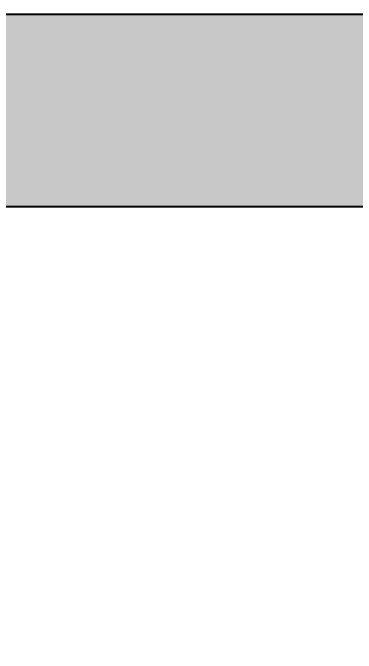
# Model space of a CAD drawing. Header units: inches. Extents: x -2078 to 106214, y -964 to 6385.
# Drawn here: x 37225.91 to 37247.27, y 3792.6 to 3832.47 of the extents above; entities that cross this region are included whole.
import ezdxf

# ---------------------------------------------------------------- set-up
doc = ezdxf.new("R2010")
doc.units = ezdxf.units.IN
doc.header["$MEASUREMENT"] = 0
doc.layers.add('A-HATCH', color=9, linetype='Continuous')
doc.layers.add('A-WALL', color=3, linetype='Continuous', lineweight=40)

msp = doc.modelspace()

# ---------------------------------------------------------------- hatches: boundary and pattern name
at = {"layer": 'A-HATCH'}
h = msp.add_hatch(color=256, dxfattribs=at)
h.dxf.hatch_style = 1
h.paths.add_polyline_path([(37259.136, 3832.388), (37259.136, 3820.388), (37179.801, 3820.388), (37179.801, 3679.388), (37262.386, 3679.388), (37262.386, 3672.388), (37009.386, 3672.388), (37009.386, 3679.388), (37019.386, 3679.388), (37019.386, 3732.388), (37024.386, 3732.388), (37024.386, 3679.388), (37173.801, 3679.388), (37173.801, 3820.388), (37024.386, 3820.388), (37024.386, 3768.388), (37019.386, 3768.388), (37019.386, 3820.388), (36906.386, 3820.388), (36906.386, 3754.388), (36857.386, 3754.388), (36857.386, 3736.388), (36849.386, 3736.388), (36849.386, 3754.388), (36787.386, 3754.388), (36787.386, 3732.388), (36782.386, 3732.388), (36782.386, 3826.388), (36859.386, 3826.388), (36859.386, 3819.388), (36787.386, 3819.388), (36787.386, 3761.388), (36901.386, 3761.388), (36901.386, 3819.388), (36895.386, 3819.388), (36895.386, 3826.388), (36901.386, 3826.388), (36901.386, 3897.703), (36875.776, 3908.574), (36877.729, 3913.177), (37068.055, 3832.388)])

# ---------------------------------------------------------------- linework, layer by layer
at = {"layer": 'A-WALL'}
for points in [[(36877.729, 3913.177), (37068.055, 3832.388), (37259.136, 3832.388)], [(37259.136, 3832.388), (37259.136, 3820.388), (37179.801, 3820.388), (37179.801, 3679.388), (37262.386, 3679.388), (37262.386, 3672.388), (37009.386, 3672.388)]]:
    msp.add_lwpolyline(points, dxfattribs=at)

doc.saveas('drawing.dxf')
